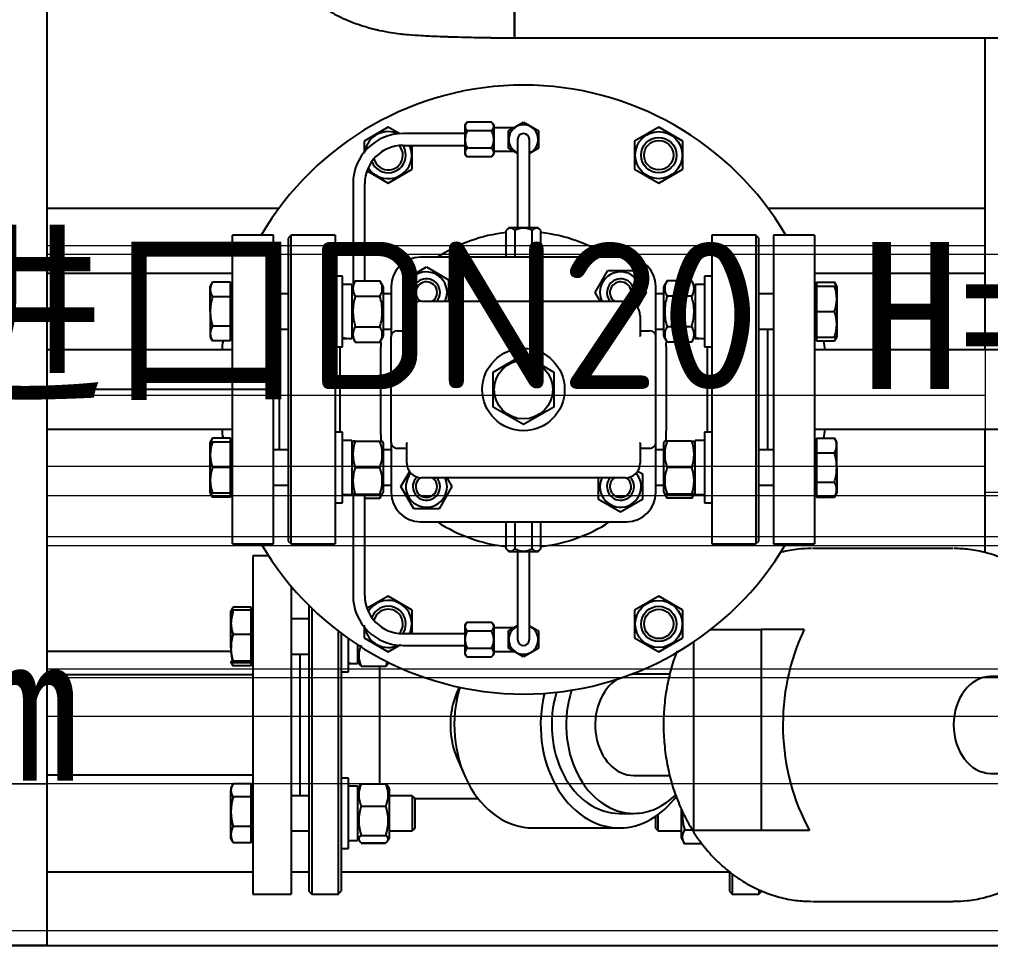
# Model space of a CAD drawing. Extents: x -681219 to -550379, y -242630 to -158199.
# Drawn here: x -644414.8 to -644084.6, y -222525.5 to -222210.7 of the extents above; entities that cross this region are included whole.
import ezdxf
from ezdxf.lldxf.tags import DXFTag

# ---------------------------------------------------------------- set-up
doc = ezdxf.new("R2010")
doc.units = 0
doc.header["$LTSCALE"] = 1000
doc.layers.get('0').update_dxf_attribs({"linetype": 'CONTINUOUS'})
for name, color, linetype in [('11020100978', 7, 'CONTINUOUS'), ('16020500110', 7, 'CONTINUOUS'), ('AAC1205501', 7, 'CONTINUOUS'), ('DV6_Default', 7, 'CONTINUOUS'), ('FAA01201', 7, 'CONTINUOUS'), ('GAB01201', 7, 'CONTINUOUS'), ('GAE01201', 7, 'CONTINUOUS'), ('MYGL00710003', 7, 'CONTINUOUS'), ('MYGL00710006', 7, 'CONTINUOUS'), ('MYGL00710020', 7, 'CONTINUOUS'), ('MYGL00710021', 7, 'CONTINUOUS'), ('MYGL00710051', 7, 'CONTINUOUS'), ('MYGL011003611', 7, 'CONTINUOUS'), ('MYGL011004011', 7, 'CONTINUOUS'), ('MYGL011004232', 7, 'CONTINUOUS'), ('MYPH00310273', 7, 'CONTINUOUS'), ('S01021002002', 7, 'CONTINUOUS'), ('S02010201', 7, 'CONTINUOUS'), ('S02010301', 7, 'CONTINUOUS')]:
    doc.layers.add(name, color=color, linetype=linetype)
doc.layers.add('famsun', color=7, linetype='CONTINUOUS', lineweight=0)
tags = doc.linetypes.add('CENTER2', pattern=[28.575, 19.05, -3.175, 3.175, -3.175]).pattern_tags.tags
tags[10:11] = [DXFTag(74, 4), DXFTag(75, 0), DXFTag(340, '0'), DXFTag(46, 0.0), DXFTag(50, 0.0), DXFTag(44, 0.0), DXFTag(45, 0.0)]
tags[8:9] = [DXFTag(74, 4), DXFTag(75, 0), DXFTag(340, '0'), DXFTag(46, 0.0), DXFTag(50, 0.0), DXFTag(44, 0.0), DXFTag(45, 0.0)]
tags[6:7] = [DXFTag(74, 4), DXFTag(75, 0), DXFTag(340, '0'), DXFTag(46, 0.0), DXFTag(50, 0.0), DXFTag(44, 0.0), DXFTag(45, 0.0)]
tags[4:5] = [DXFTag(74, 4), DXFTag(75, 0), DXFTag(340, '0'), DXFTag(46, 0.0), DXFTag(50, 0.0), DXFTag(44, 0.0), DXFTag(45, 0.0)]

# ---------------------------------------------------------------- blocks, each defined once
blk = doc.blocks.new('MYGL007B0001XY_A-MYGL165_1_V_1', base_point=(16242.13, -1235.9))
at = {"color": 0, "linetype": 'ByBlock', "lineweight": -2}
for p, q in [((17372.13, -790.9), (17372.13, -1625.9)), ((17213.13, -1099.4), (17213.13, -1372.4)), ((16082.13, -1372.4), (17213.13, -1372.4)), ((17053.13, -1372.4), (17053.13, -1445.83)), ((17372.13, -1442.9), (17053.13, -1442.9)), ((17372.13, -1445.83), (16082.13, -1445.83)), ((17053.13, -1445.83), (17053.13, -1527.9)), ((17053.13, -1493.9), (17372.13, -1493.9)), ((17372.13, -1517.9), (17053.13, -1517.9)), ((17372.13, -1527.9), (16867.13, -1527.9)), ((16978.13, -1526.9), (17053.13, -1526.9)), ((17372.13, -1541.9), (16867.13, -1541.9)), ((17372.13, -1544.9), (16867.13, -1544.9)), ((16867.13, -1586.9), (17372.13, -1586.9)), ((16867.13, -1589.9), (17372.13, -1589.9)), ((17372.13, -1602.9), (16867.13, -1602.9)), ((14502.13, -1625.9), (17982.13, -1625.9)), ((17412.13, -1625.9), (17372.13, -1625.9)), ((14502.13, -1675.9), (17982.13, -1675.9))]:
    blk.add_line(p, q, dxfattribs=at)
blk.add_open_spline([(17213.13, -1372.4), (17217, -1372.35), (17222.91, -1372.27), (17231.8, -1372.09), (17238.84, -1371.86), (17244.49, -1371.6), (17249.96, -1371.23), (17255.08, -1370.69), (17260.03, -1369.62), (17264.09, -1368.53), (17267.85, -1367.28), (17271.38, -1365.83), (17274.69, -1364.15), (17279.43, -1361.21), (17285.22, -1356), (17290.94, -1347.54), (17295.46, -1337.52), (17298.95, -1326.17), (17301.57, -1313.77), (17303.81, -1297.9), (17305.29, -1278.97), (17305.96, -1256.91), (17306.08, -1243.61), (17306.13, -1235.9)], degree=3, knots=[0, 0, 0, 0, 0.052841, 0.096173, 0.131185, 0.15907, 0.18102, 0.213639, 0.236266, 0.256988, 0.276784, 0.295812, 0.314261, 0.332348, 0.379626, 0.429933, 0.484718, 0.544203, 0.607925, 0.675017, 0.784533, 0.894658, 1, 1, 1, 1], dxfattribs=at)
blk = doc.blocks.new('SJGL165-F')
at = {"layer": '11020100978', "color": 7, "linetype": 'Continuous'}
for p, q in [((18417.46, -5001.12), (18416.88, -5002.13)), ((18416.88, -5014.65), (18416.88, -5002.13)), ((18423.78, -5000.81), (18417.66, -5000.81)), ((18423.78, -5001.82), (18417.66, -5001.82)), ((18423.78, -5001.82), (18423.78, -5000.81)), ((18423.78, -5010.16), (18423.78, -5001.82)), ((18424.38, -5002.5), (18423.78, -5002.5)), ((18443.38, -5004.8), (18437.38, -5004.8)), ((18423.78, -5010.16), (18417.66, -5010.16)), ((18423.78, -5019.13), (18423.78, -5010.16)), ((18423.78, -5019.13), (18417.66, -5019.13)), ((18423.78, -5019.1), (18424.38, -5019.1)), ((18423.78, -5019.78), (18423.78, -5019.13)), ((18437.38, -5016.8), (18443.38, -5016.8)), ((18416.88, -5019.47), (18417.46, -5020.48)), ((18423.78, -5019.78), (18417.66, -5019.78)), ((18423.78, -5020.79), (18417.66, -5020.79)), ((18423.78, -5020.79), (18423.78, -5019.78)), ((18417.46, -5061.23), (18416.88, -5062.23)), ((18416.88, -5062.23), (18416.88, -5063.13)), ((18423.78, -5060.91), (18417.66, -5060.91)), ((18423.78, -5065.35), (18423.78, -5060.91)), ((18416.88, -5079.58), (18416.88, -5063.13)), ((18423.78, -5065.35), (18417.66, -5065.35)), ((18424.38, -5062.6), (18423.78, -5062.6)), ((18423.78, -5075.34), (18423.78, -5065.35)), ((18443.38, -5064.9), (18437.38, -5064.9)), ((18478.54, -5064.9), (18470.78, -5064.9)), ((18478.54, -5064.9), (18478.54, -5076.9)), ((18479.38, -5065.74), (18478.54, -5064.9)), ((18479.38, -5065.74), (18479.38, -5076.06)), ((18561.38, -5076.06), (18561.38, -5071.91)), ((18562.22, -5076.9), (18562.22, -5071.31)), ((18423.78, -5075.34), (18417.66, -5075.34)), ((18423.78, -5080.9), (18423.78, -5075.34)), ((18437.38, -5076.9), (18443.38, -5076.9)), ((18470.78, -5076.9), (18478.54, -5076.9)), ((18478.54, -5076.9), (18479.38, -5076.06)), ((18561.38, -5076.06), (18562.22, -5076.9)), ((18562.22, -5076.9), (18569.98, -5076.9)), ((18416.88, -5079.58), (18417.46, -5080.58)), ((18423.78, -5080.9), (18417.66, -5080.9)), ((18423.78, -5079.2), (18424.38, -5079.2))]:
    blk.add_line(p, q, dxfattribs=at)
for centre, radius, start, end in [((18431.38, -5007.15), 14.5, 161.1713, 179.2437), ((18428.58, -5005.99), 11.69, 159.1176, 200.8806), ((18420.97, -5003.21), 4.09, 144.052, 153.7602), ((18431.38, -5014.84), 14.5, 161.1713, 179.2437), ((18431.37, -5014.46), 14.49, 180.7496, 198.8354), ((18428.58, -5015.61), 11.69, 171.0659, 200.8824), ((18422.31, -5018.02), 5.42, 203.1871, 210.8162), ((18420.96, -5018.4), 4.08, 209.9044, 215.9691), ((18420.96, -5063.31), 4.08, 144.0309, 177.4925), ((18420.97, -5062.95), 4.09, 182.5286, 215.948), ((18433.52, -5070.35), 16.63, 162.5167, 197.4848), ((18422.31, -5078.12), 5.42, 149.1811, 210.8162), ((18420.97, -5078.5), 4.09, 210.0084, 215.948)]:
    blk.add_arc(centre, radius, start, end, dxfattribs=at)
for points in [[(18417.66, -5002.47), (18417.42, -5002.41), (18417.23, -5002.36), (18416.96, -5002.25), (18416.88, -5002.2), (18416.88, -5002.12), (18416.9, -5002.09), (18416.97, -5002.04), (18417.02, -5002.01), (18417.23, -5001.93), (18417.42, -5001.88), (18417.66, -5001.82)], [(18417.66, -5019.13), (18417.42, -5019.19), (18417.23, -5019.24), (18416.96, -5019.35), (18416.88, -5019.4), (18416.88, -5019.48), (18416.9, -5019.51), (18416.97, -5019.56), (18417.02, -5019.59), (18417.23, -5019.67), (18417.42, -5019.72), (18417.66, -5019.78)]]:
    blk.add_open_spline(points, degree=3, knots=[0, 0, 0, 0, 0.25, 0.25, 0.5, 0.5, 0.625, 0.625, 0.75, 0.75, 1, 1, 1, 1], dxfattribs=at)
at = {"layer": '16020500110', "color": 7, "linetype": 'Continuous'}
for p, q in [((18662.35, -4980.85), (18614.63, -4980.85)), ((18443.38, -5000.22), (18443.38, -5097.35)), ((18444.38, -5001.2), (18444.38, -5098.35)), ((18453.38, -5008.97), (18453.38, -5098.35)), ((18580.05, -5008.45), (18597.19, -5008.45)), ((18611.86, -5008.45), (18597.19, -5008.45)), ((18597.19, -5008.45), (18597.19, -5076.7)), ((18454.38, -5009.73), (18454.38, -5097.35)), ((18574.25, -5076.7), (18574.25, -5012.66)), ((18440.38, -5016.8), (18440.38, -5064.9)), ((18467.37, -5020.89), (18467.37, -5060.92)), ((18566.16, -5023.65), (18553.93, -5023.65)), ((18693.76, -5024.28), (18675.21, -5024.39)), ((18494.48, -5028.01), (18493.61, -5030.07)), ((18493.62, -5051.65), (18496.16, -5057.7)), ((18553.93, -5058.05), (18566.13, -5058.05)), ((18675.21, -5057.32), (18693.76, -5057.42)), ((18479.38, -5065.85), (18500.9, -5065.85)), ((18549.02, -5070.94), (18553.93, -5070.94)), ((18519.67, -5075.85), (18549.02, -5075.85)), ((18597.19, -5076.7), (18574.25, -5076.7)), ((18613.69, -5076.7), (18597.19, -5076.7)), ((18586.38, -5090.85), (18586.38, -5097.35)), ((18587.38, -5091.78), (18587.38, -5098.35)), ((18443.38, -5097.35), (18444.38, -5098.35)), ((18444.38, -5098.35), (18453.38, -5098.35)), ((18453.38, -5098.35), (18454.38, -5097.35)), ((18586.38, -5097.35), (18587.38, -5098.35)), ((18587.38, -5098.35), (18596.38, -5098.35)), ((18596.38, -5096.89), (18596.38, -5098.35)), ((18596.38, -5098.35), (18597.38, -5097.35)), ((18614.63, -5100.85), (18662.35, -5100.85))]:
    blk.add_line(p, q, dxfattribs=at)
for centre, major_axis, start_param, end_param in [((18650.55, -5040.85), (0, 60), 1.000359, 2.211041), ((18553.93, -5040.85), (0, -30.08), -3.807907, -3.782076), ((18553.93, -5040.85), (0, -17.2), 3.583802, 6.283185), ((18553.93, -5040.85), (0, -17.2), 3.141593, 3.223496), ((18675.26, -5040.85), (0, -16.46), 3.145992, 6.278786), ((18519.67, -5040.85), (0, 35), 1.196566, 3.141593), ((18553.93, -5040.85), (0, -30.08), 4.309329, 6.283185), ((18549.02, -5040.85), (0, -35), 4.400344, 6.283185), ((18549.02, -5040.85), (0, -30.08), 4.334138, 6.283185), ((18549.02, -5040.85), (0, -35), 0, 0.813167), ((18553.93, -5040.85), (0, -30.08), 0, 0.665921)]:
    blk.add_ellipse(centre, major_axis=major_axis, ratio=0.766044, start_param=start_param, end_param=end_param, dxfattribs=at)
for points, knots in [([(18614.33, -4980.91), (18612.64, -4980.94), (18609.46, -4981.02), (18605.87, -4981.7), (18603.88, -4982.2), (18603.75, -4982.23)], [0, 0, 0, 0, 0.02764818, 0.06172934, 0.06421597, 0.06421597, 0.06421597, 0.06421597]), ([(18662.48, -5100.8), (18664.23, -5100.77), (18667.47, -5100.69), (18672.88, -5099.68), (18678.3, -5097.98), (18683.53, -5095.57), (18688.48, -5092.51), (18693.11, -5088.81), (18697.38, -5084.52), (18701.23, -5079.68), (18704.6, -5074.34), (18707.46, -5068.56), (18709.77, -5062.42), (18711.49, -5055.99), (18712.6, -5049.36), (18713.08, -5042.61), (18712.92, -5035.82), (18712.13, -5029.08), (18710.71, -5022.47), (18708.65, -5016.07), (18705.99, -5009.96), (18702.73, -5004.24), (18698.92, -4998.98), (18694.61, -4994.27), (18689.85, -4990.18), (18684.72, -4986.79), (18679.31, -4984.12), (18673.74, -4982.24), (18668.07, -4981.09), (18664.66, -4980.95), (18662.74, -4980.88)], [0, 0, 0, 0, 0.028712, 0.062797, 0.096861, 0.131054, 0.16551, 0.200331, 0.235577, 0.271256, 0.307332, 0.343736, 0.380387, 0.417208, 0.454144, 0.491165, 0.52826, 0.565436, 0.602697, 0.640045, 0.677454, 0.71487, 0.752204, 0.789338, 0.826142, 0.8625, 0.898342, 0.933657, 0.968493, 1, 1, 1, 1]), ([(18568.6, -5015.69), (18568.14, -5016.89), (18566.98, -5020.17), (18565.5, -5025.72), (18564.39, -5032.35), (18563.91, -5039.1), (18564.06, -5045.88), (18564.85, -5052.62), (18566.28, -5059.23), (18568.33, -5065.63), (18571, -5071.74), (18574.25, -5077.47), (18578.06, -5082.73), (18582.38, -5087.44), (18587.14, -5091.52), (18592.26, -5094.92), (18597.68, -5097.58), (18603.25, -5099.47), (18608.98, -5100.63), (18612.45, -5100.77), (18614.45, -5100.83)], [0.3578237, 0.3578237, 0.3578237, 0.3578237, 0.3792805, 0.416097, 0.4530295, 0.4900455, 0.5271364, 0.5643075, 0.6015644, 0.6389079, 0.6763122, 0.7137236, 0.7510534, 0.788183, 0.8249817, 0.8613352, 0.897173, 0.9324836, 0.9673154, 1, 1, 1, 1]), ([(18493.62, -5030.05), (18493.26, -5030.92), (18492.93, -5031.85), (18492.29, -5034.05), (18492.02, -5035.35), (18491.64, -5038.03), (18491.54, -5039.43), (18491.54, -5042.18), (18491.63, -5043.55), (18492, -5046.26), (18492.28, -5047.59), (18492.91, -5049.81), (18493.24, -5050.75), (18493.62, -5051.65)], [0.4139831, 0.4139831, 0.4139831, 0.4139831, 0.4375, 0.4375, 0.46875, 0.46875, 0.5, 0.5, 0.53125, 0.53125, 0.5625, 0.5625, 0.5865309, 0.5865309, 0.5865309, 0.5865309])]:
    blk.add_open_spline(points, degree=3, knots=knots, dxfattribs=at)
at = {"layer": 'AAC1205501', "color": 7, "linetype": 'Continuous'}
for p, q in [((18410.66, -4890.32), (18409.88, -4891.66)), ((18416.78, -4890.32), (18410.66, -4890.32)), ((18416.78, -4895.33), (18416.78, -4890.32)), ((18615.98, -4890.32), (18622.11, -4890.32)), ((18615.98, -4890.32), (18615.98, -4891.66)), ((18622.88, -4891.66), (18622.11, -4890.32)), ((18409.88, -4900.34), (18409.88, -4891.66)), ((18417.38, -4892.04), (18416.78, -4892.04)), ((18615.98, -4892.04), (18615.38, -4892.04)), ((18615.98, -4891.66), (18622.11, -4891.66)), ((18615.98, -4891.66), (18615.98, -4900.34)), ((18622.11, -4891.66), (18622.88, -4891.66)), ((18622.88, -4891.66), (18622.88, -4909.01)), ((18416.78, -4895.33), (18410.66, -4895.33)), ((18416.78, -4905.34), (18416.78, -4895.33)), ((18436.38, -4894.34), (18431.38, -4894.34)), ((18471.38, -4894.34), (18468.78, -4894.34)), ((18563.98, -4894.34), (18561.38, -4894.34)), ((18601.38, -4894.34), (18596.38, -4894.34)), ((18409.88, -4900.34), (18409.88, -4909.01)), ((18615.98, -4900.34), (18622.11, -4900.34)), ((18615.98, -4900.34), (18615.98, -4909.01)), ((18416.78, -4905.34), (18410.66, -4905.34)), ((18416.78, -4910.35), (18416.78, -4905.34)), ((18431.38, -4906.34), (18436.38, -4906.34)), ((18468.78, -4906.34), (18471.38, -4906.34)), ((18561.38, -4906.34), (18563.98, -4906.34)), ((18596.38, -4906.34), (18601.38, -4906.34)), ((18409.88, -4909.01), (18410.66, -4910.35)), ((18416.78, -4910.35), (18410.66, -4910.35)), ((18416.78, -4908.64), (18417.38, -4908.64)), ((18615.38, -4908.64), (18615.98, -4908.64)), ((18615.98, -4909.01), (18615.98, -4910.35)), ((18615.98, -4909.01), (18622.11, -4909.01)), ((18615.98, -4910.35), (18622.11, -4910.35)), ((18622.11, -4910.35), (18622.88, -4909.01)), ((18622.88, -4909.01), (18622.11, -4909.01)), ((18410.66, -4943.35), (18409.88, -4944.7)), ((18416.78, -4943.35), (18410.66, -4943.35)), ((18416.78, -4944.7), (18416.78, -4943.35)), ((18615.98, -4943.35), (18622.11, -4943.35)), ((18615.98, -4943.35), (18615.98, -4948.36)), ((18622.88, -4944.7), (18622.11, -4943.35)), ((18409.88, -4962.04), (18409.88, -4944.7)), ((18409.88, -4944.7), (18410.66, -4944.7)), ((18416.78, -4944.7), (18410.66, -4944.7)), ((18416.78, -4953.37), (18416.78, -4944.7)), ((18417.38, -4945.07), (18416.78, -4945.07)), ((18615.98, -4945.07), (18615.38, -4945.07)), ((18622.88, -4953.37), (18622.88, -4944.7)), ((18436.38, -4947.37), (18431.38, -4947.37)), ((18471.38, -4947.37), (18468.78, -4947.37)), ((18563.98, -4947.37), (18561.38, -4947.37)), ((18601.38, -4947.37), (18596.38, -4947.37)), ((18615.98, -4948.36), (18622.11, -4948.36)), ((18615.98, -4948.36), (18615.98, -4958.38)), ((18416.78, -4953.37), (18410.66, -4953.37)), ((18416.78, -4962.04), (18416.78, -4953.37)), ((18622.88, -4953.37), (18622.88, -4962.04)), ((18431.38, -4959.37), (18436.38, -4959.37)), ((18468.78, -4959.37), (18471.38, -4959.37)), ((18561.38, -4959.37), (18563.98, -4959.37)), ((18596.38, -4959.37), (18601.38, -4959.37)), ((18615.98, -4958.38), (18622.11, -4958.38)), ((18615.98, -4958.38), (18615.98, -4963.38)), ((18410.66, -4962.04), (18409.88, -4962.04)), ((18409.88, -4962.04), (18410.66, -4963.38)), ((18416.78, -4962.04), (18410.66, -4962.04)), ((18416.78, -4961.67), (18417.38, -4961.67)), ((18416.78, -4963.38), (18416.78, -4962.04)), ((18615.38, -4961.67), (18615.98, -4961.67)), ((18622.11, -4963.38), (18622.88, -4962.04)), ((18416.78, -4963.38), (18410.66, -4963.38)), ((18615.98, -4963.38), (18622.11, -4963.38))]:
    blk.add_line(p, q, dxfattribs=at)
for centre, radius, start, end in [((18414.37, -4892.82), 4.48, 146.0398, 213.9573), ((18618.39, -4892.82), 4.48, 13.8657, 33.96), ((18610.25, -4896), 12.63, 339.9144, 20.0839), ((18610.25, -4904.67), 12.63, 339.9161, 20.0855), ((18414.37, -4907.85), 4.48, 146.0429, 213.96), ((18618.39, -4907.85), 4.48, 326.0398, 342.0933), ((18414.37, -4945.86), 4.48, 146.0398, 164.7226), ((18618.39, -4945.86), 4.48, 326.0429, 33.96), ((18422.52, -4949.03), 12.63, 159.9161, 200.0855), ((18422.52, -4957.71), 12.63, 159.9144, 200.0839), ((18618.39, -4960.88), 4.48, 326.0398, 33.9573), ((18414.37, -4960.88), 4.48, 195.2185, 213.96)]:
    blk.add_arc(centre, radius, start, end, dxfattribs=at)
for points in [[(18410.66, -4895.33), (18410.42, -4896.14), (18410.22, -4896.98), (18409.96, -4898.65), (18409.88, -4899.49), (18409.88, -4900.34)], [(18409.88, -4900.34), (18409.88, -4901.18), (18409.96, -4902.04), (18410.23, -4903.71), (18410.42, -4904.53), (18410.66, -4905.34)], [(18622.88, -4953.37), (18622.88, -4952.52), (18622.81, -4951.66), (18622.54, -4949.99), (18622.34, -4949.17), (18622.11, -4948.36)], [(18622.11, -4958.38), (18622.34, -4957.56), (18622.54, -4956.73), (18622.81, -4955.06), (18622.88, -4954.22), (18622.88, -4953.37)]]:
    blk.add_open_spline(points, degree=3, knots=[0, 0, 0, 0, 0.5, 0.5, 1, 1, 1, 1], dxfattribs=at)
at = {"layer": 'DV6_Default', "color": 7, "linetype": 'CENTER2'}
blk.add_line((18429.13, -4926.85), (18025.63, -4926.85), dxfattribs=at)
at = {"layer": 'FAA01201', "color": 7, "linetype": 'Continuous'}
for p, q in [((18459.19, -4889.94), (18457.98, -4892.04)), ((18459.19, -4889.94), (18467.57, -4889.94)), ((18468.78, -4892.04), (18467.57, -4889.94)), ((18565.19, -4889.94), (18563.98, -4892.04)), ((18573.57, -4889.94), (18565.19, -4889.94)), ((18574.78, -4892.04), (18573.57, -4889.94)), ((18468.78, -4908.64), (18468.78, -4892.04)), ((18563.98, -4892.04), (18563.98, -4908.64)), ((18459.19, -4895.14), (18467.57, -4895.14)), ((18573.57, -4895.14), (18565.19, -4895.14)), ((18459.19, -4905.53), (18467.57, -4905.53)), ((18573.57, -4905.53), (18565.19, -4905.53)), ((18457.98, -4908.64), (18459.19, -4910.73)), ((18467.57, -4910.73), (18468.78, -4908.64)), ((18563.98, -4908.64), (18565.19, -4910.73)), ((18573.57, -4910.73), (18574.78, -4908.64)), ((18459.19, -4910.73), (18467.57, -4910.73)), ((18573.57, -4910.73), (18565.19, -4910.73)), ((18458.39, -4944.37), (18457.98, -4945.07)), ((18459.19, -4944.37), (18458.39, -4944.37)), ((18459.19, -4944.37), (18467.57, -4944.37)), ((18467.57, -4944.37), (18468.38, -4944.37)), ((18468.78, -4945.07), (18468.38, -4944.37)), ((18468.78, -4961.67), (18468.78, -4945.07)), ((18564.39, -4944.37), (18563.98, -4945.07)), ((18563.98, -4945.07), (18563.98, -4961.67)), ((18565.19, -4944.37), (18564.39, -4944.37)), ((18573.57, -4944.37), (18565.19, -4944.37)), ((18573.57, -4944.37), (18574.38, -4944.37)), ((18574.78, -4945.07), (18574.38, -4944.37)), ((18459.19, -4953.37), (18467.57, -4953.37)), ((18573.57, -4953.37), (18565.19, -4953.37)), ((18457.98, -4961.67), (18458.39, -4962.37)), ((18459.19, -4962.37), (18458.39, -4962.37)), ((18458.39, -4962.37), (18458.41, -4962.41)), ((18459.19, -4962.37), (18467.57, -4962.37)), ((18467.57, -4962.37), (18468.38, -4962.37)), ((18467.57, -4963.76), (18468.38, -4962.37)), ((18468.38, -4962.37), (18468.78, -4961.67)), ((18563.98, -4961.67), (18564.39, -4962.37)), ((18565.19, -4962.37), (18564.39, -4962.37)), ((18564.39, -4962.37), (18565.19, -4963.76)), ((18573.57, -4962.37), (18565.19, -4962.37)), ((18573.57, -4962.37), (18574.38, -4962.37)), ((18573.57, -4963.76), (18574.38, -4962.37)), ((18574.38, -4962.37), (18574.78, -4961.67)), ((18462.41, -4963.76), (18467.57, -4963.76)), ((18573.57, -4963.76), (18565.19, -4963.76)), ((18459.98, -5019.1), (18460.66, -5020.27)), ((18461.19, -5020.89), (18469.57, -5020.89)), ((18470.12, -5020.24), (18470.48, -5019.62)), ((18460.58, -5061.57), (18459.98, -5062.6)), ((18461.19, -5060.92), (18469.57, -5060.92)), ((18470.78, -5062.6), (18470.17, -5061.54)), ((18470.78, -5079.2), (18470.78, -5062.6)), ((18461.19, -5068.42), (18469.57, -5068.42)), ((18569.98, -5069.13), (18569.98, -5079.2)), ((18461.19, -5078.4), (18469.57, -5078.4)), ((18573.91, -5076.62), (18571.19, -5076.62)), ((18459.98, -5079.2), (18460.58, -5080.24)), ((18460.58, -5080.24), (18460.66, -5080.37)), ((18461.19, -5080.88), (18469.57, -5080.88)), ((18461.19, -5081), (18469.57, -5081)), ((18470.12, -5080.35), (18470.17, -5080.27)), ((18470.17, -5080.27), (18470.78, -5079.2)), ((18569.98, -5079.2), (18571.02, -5081.01)), ((18577.16, -5081.28), (18571.19, -5081.28))]:
    blk.add_line(p, q, dxfattribs=at)
for centre, radius, start, end in [((18463.05, -4892.54), 4.65, 146.0398, 213.9573), ((18463.72, -4892.54), 4.65, 326.0429, 33.96), ((18569.05, -4892.54), 4.65, 146.0398, 213.9573), ((18569.72, -4892.54), 4.65, 326.0429, 33.96), ((18463.05, -4908.13), 4.65, 146.0429, 213.96), ((18463.72, -4908.13), 4.65, 326.0398, 33.9573), ((18569.05, -4908.13), 4.65, 146.0429, 213.96), ((18569.72, -4908.13), 4.65, 326.0398, 33.9573), ((18471.5, -4948.87), 13.1, 159.9161, 200.0855), ((18455.27, -4948.87), 13.1, 339.9144, 20.0839), ((18577.5, -4948.87), 13.1, 159.9161, 200.0855), ((18561.27, -4948.87), 13.1, 339.9144, 20.0839), ((18471.5, -4957.87), 13.1, 159.9144, 200.0839), ((18455.27, -4957.87), 13.1, 339.9161, 20.0855), ((18577.5, -4957.87), 13.1, 159.9144, 200.0839), ((18561.27, -4957.87), 13.1, 339.9161, 20.0855), ((18463.72, -4961.16), 4.65, 326.0398, 347.3247), ((18569.05, -4961.16), 4.65, 195.2185, 213.96), ((18569.72, -4961.16), 4.65, 326.0398, 347.3247), ((18468.92, -5017.29), 8.53, 155.0498, 204.9502), ((18461.84, -5017.29), 8.53, 335.0498, 347.817), ((18469.62, -5064.67), 9.23, 156.0279, 203.9721), ((18461.14, -5064.67), 9.23, 336.0279, 23.9721), ((18476.41, -5073.41), 16.02, 161.8463, 198.1552), ((18454.36, -5073.41), 16.02, 341.8447, 18.1538), ((18587.66, -5071.44), 17.27, 176.8517, 197.4793), ((18574.21, -5078.95), 3.82, 142.4078, 217.589)]:
    blk.add_arc(centre, radius, start, end, dxfattribs=at)
for points, knots in [([(18459.19, -4895.14), (18458.95, -4895.98), (18458.74, -4896.85), (18458.46, -4898.59), (18458.39, -4899.46), (18458.39, -4900.78), (18458.41, -4901.22), (18458.48, -4902.1), (18458.53, -4902.54), (18458.75, -4903.84), (18458.95, -4904.69), (18459.19, -4905.53)], [0, 0, 0, 0, 0.25, 0.25, 0.5, 0.5, 0.625, 0.625, 0.75, 0.75, 1, 1, 1, 1]), ([(18467.57, -4905.53), (18467.82, -4904.69), (18468.02, -4903.84), (18468.23, -4902.54), (18468.29, -4902.1), (18468.36, -4901.22), (18468.38, -4900.78), (18468.38, -4899.46), (18468.3, -4898.59), (18468.02, -4896.85), (18467.82, -4895.98), (18467.57, -4895.14)], [0, 0, 0, 0, 0.25, 0.25, 0.375, 0.375, 0.5, 0.5, 0.75, 0.75, 1, 1, 1, 1]), ([(18565.19, -4895.14), (18564.95, -4895.98), (18564.74, -4896.85), (18564.46, -4898.59), (18564.39, -4899.46), (18564.39, -4900.78), (18564.41, -4901.22), (18564.48, -4902.1), (18564.53, -4902.54), (18564.75, -4903.84), (18564.95, -4904.69), (18565.19, -4905.53)], [0, 0, 0, 0, 0.25, 0.25, 0.5, 0.5, 0.625, 0.625, 0.75, 0.75, 1, 1, 1, 1]), ([(18573.57, -4905.53), (18573.82, -4904.69), (18574.02, -4903.84), (18574.23, -4902.54), (18574.29, -4902.1), (18574.36, -4901.22), (18574.38, -4900.78), (18574.38, -4899.46), (18574.3, -4898.59), (18574.02, -4896.85), (18573.82, -4895.98), (18573.57, -4895.14)], [0, 0, 0, 0, 0.25, 0.25, 0.375, 0.375, 0.5, 0.5, 0.75, 0.75, 1, 1, 1, 1]), ([(18460.54, -5061.63), (18460.56, -5061.6), (18460.58, -5061.57), (18460.74, -5061.33), (18460.95, -5061.13), (18461.19, -5060.92)], [0.7122977, 0.7122977, 0.7122977, 0.7122977, 0.75, 0.75, 1, 1, 1, 1]), ([(18469.57, -5060.92), (18469.82, -5061.13), (18470.02, -5061.33), (18470.18, -5061.57), (18470.2, -5061.6), (18470.22, -5061.63)], [0, 0, 0, 0, 0.25, 0.25, 0.2873736, 0.2873736, 0.2873736, 0.2873736]), ([(18461.19, -5078.4), (18460.95, -5078.61), (18460.74, -5078.81), (18460.46, -5079.22), (18460.39, -5079.43), (18460.39, -5079.75), (18460.41, -5079.85), (18460.48, -5080.06), (18460.53, -5080.17), (18460.74, -5080.48), (18460.95, -5080.68), (18461.19, -5080.88)], [0, 0, 0, 0, 0.25, 0.25, 0.5, 0.5, 0.625, 0.625, 0.75, 0.75, 1, 1, 1, 1]), ([(18469.57, -5080.88), (18469.82, -5080.68), (18470.02, -5080.48), (18470.3, -5080.07), (18470.38, -5079.86), (18470.38, -5079.54), (18470.36, -5079.44), (18470.29, -5079.23), (18470.23, -5079.12), (18470.02, -5078.81), (18469.82, -5078.61), (18469.57, -5078.4)], [0, 0, 0, 0, 0.25, 0.25, 0.5, 0.5, 0.625, 0.625, 0.75, 0.75, 1, 1, 1, 1])]:
    blk.add_open_spline(points, degree=3, knots=knots, dxfattribs=at)
for points in [[(18461.19, -5020.89), (18460.95, -5020.66), (18460.75, -5020.42), (18460.61, -5020.18)], [(18470.16, -5020.18), (18470.02, -5020.42), (18469.82, -5020.66), (18469.57, -5020.89)]]:
    blk.add_open_spline(points, degree=3, dxfattribs=at)
at = {"layer": 'GAB01201', "color": 7, "linetype": 'Continuous'}
for p, q in [((18454.88, -4888.34), (18452.38, -4888.34)), ((18454.88, -4912.34), (18454.88, -4888.34)), ((18577.88, -4888.34), (18577.88, -4912.34)), ((18580.38, -4888.34), (18577.88, -4888.34)), ((18452.38, -4912.34), (18454.88, -4912.34)), ((18577.88, -4912.34), (18580.38, -4912.34)), ((18454.88, -4941.37), (18452.38, -4941.37)), ((18454.88, -4965.37), (18454.88, -4941.37)), ((18577.88, -4941.37), (18577.88, -4965.37)), ((18580.38, -4941.37), (18577.88, -4941.37)), ((18452.38, -4965.37), (18454.88, -4965.37)), ((18577.88, -4965.37), (18580.38, -4965.37)), ((18456.88, -5022.8), (18456.88, -5011.54)), ((18454.38, -5022.8), (18456.88, -5022.8)), ((18456.88, -5058.9), (18454.38, -5058.9)), ((18456.88, -5082.9), (18456.88, -5058.9)), ((18454.38, -5082.9), (18456.88, -5082.9))]:
    blk.add_line(p, q, dxfattribs=at)
at = {"layer": 'GAE01201', "color": 7, "linetype": 'Continuous'}
for p, q in [((18457.98, -4891.14), (18454.88, -4891.14)), ((18457.98, -4891.14), (18457.98, -4909.54)), ((18574.78, -4891.14), (18574.78, -4909.15)), ((18577.88, -4891.14), (18574.78, -4891.14)), ((18454.88, -4909.54), (18455.34, -4909.54)), ((18457.53, -4909.54), (18457.98, -4909.54)), ((18574.78, -4909.52), (18574.78, -4909.15)), ((18574.78, -4909.52), (18574.78, -4909.54)), ((18574.78, -4909.54), (18575.24, -4909.54)), ((18577.43, -4909.54), (18577.88, -4909.54)), ((18457.98, -4944.17), (18454.88, -4944.17)), ((18457.98, -4944.17), (18457.98, -4962.57)), ((18574.78, -4962.57), (18574.78, -4944.17)), ((18577.88, -4944.17), (18574.78, -4944.17)), ((18454.88, -4962.57), (18457.98, -4962.57)), ((18574.78, -4962.57), (18577.88, -4962.57)), ((18459.98, -5013.64), (18459.98, -5020)), ((18456.88, -5020), (18457.16, -5020)), ((18459.35, -5020), (18459.98, -5020)), ((18459.98, -5061.7), (18456.88, -5061.7)), ((18459.98, -5061.7), (18459.98, -5080.1)), ((18456.88, -5080.1), (18459.98, -5080.1))]:
    blk.add_line(p, q, dxfattribs=at)
for centre, start, end in [((18457.53, -4900.34), 253.2851, 270), ((18455.34, -4900.34), 267.1715, 276.842), ((18577.43, -4900.34), 253.2851, 270), ((18575.24, -4900.34), 267.1715, 276.842)]:
    blk.add_arc(centre, 9.2, start, end, dxfattribs=at)
for centre, start_param, end_param in [((18459.53, -5010.8), 0.503348, 0.775718), ((18457.34, -5010.8), 0.745712, 0.895156)]:
    blk.add_ellipse(centre, major_axis=(-6.57, -6.57), ratio=0.980824, start_param=start_param, end_param=end_param, dxfattribs=at)
at = {"layer": 'MYGL00710003', "color": 7, "linetype": 'Continuous'}
blk.add_line((17744.38, -5115.85), (21224.38, -5115.85), dxfattribs=at)
at = {"layer": 'MYGL00710006', "color": 7, "linetype": 'Continuous'}
for q in [(18354.38, -4280.85), (18314.38, -5115.85)]:
    blk.add_line((18354.38, -5115.85), q, dxfattribs=at)
at = {"layer": 'MYGL00710020', "color": 7, "linetype": 'Continuous'}
for p, q in [((18673.38, -4913.35), (18673.38, -4807.35)), ((18673.38, -4982.29), (18673.38, -4940.35))]:
    blk.add_line(p, q, dxfattribs=at)
at = {"layer": 'MYGL00710021', "color": 7, "linetype": 'Continuous'}
for p, q in [((18416.88, -5015.85), (18354.38, -5015.85)), ((18424.38, -5090.85), (18354.38, -5090.85)), ((18443.38, -5090.85), (18437.38, -5090.85)), ((18586.38, -5090.85), (18454.38, -5090.85))]:
    blk.add_line(p, q, dxfattribs=at)
at = {"layer": 'MYGL00710051', "color": 7, "linetype": 'Continuous'}
for p, q in [((18710.38, -4913.35), (18615.38, -4913.35)), ((18615.38, -4940.35), (18710.38, -4940.35))]:
    blk.add_line(p, q, dxfattribs=at)
at = {"layer": 'MYGL011003611', "color": 7, "linetype": 'Continuous'}
for p, q in [((18417.38, -4913.35), (18354.38, -4913.35)), ((18354.38, -4940.35), (18417.38, -4940.35))]:
    blk.add_line(p, q, dxfattribs=at)
at = {"layer": 'MYGL011004011', "color": 7, "linetype": 'Continuous'}
for p, q in [((18424.38, -5023.85), (18354.38, -5023.85)), ((18354.38, -5057.85), (18424.38, -5057.85))]:
    blk.add_line(p, q, dxfattribs=at)
at = {"layer": 'MYGL011004232', "color": 7, "linetype": 'Continuous'}
for p, q in [((18433.14, -4865.35), (18354.38, -4865.35)), ((18673.38, -4865.35), (18599.63, -4865.35)), ((18354.38, -4887.35), (18417.38, -4887.35)), ((18615.38, -4887.35), (18673.38, -4887.35))]:
    blk.add_line(p, q, dxfattribs=at)
at = {"layer": 'MYPH00310273', "color": 7, "linetype": 'Continuous'}
for q in [(18513.38, -4534.35), (19101.88, -4807.35)]:
    blk.add_line((18513.38, -4807.35), q, dxfattribs=at)
blk.add_open_spline([(18420.38, -4670.85), (18420.43, -4678.2), (18420.54, -4690.88), (18421.14, -4711.94), (18422.61, -4732.44), (18425.06, -4749.92), (18428.3, -4763.85), (18431.78, -4774.31), (18436.2, -4783.55), (18441.71, -4791.37), (18447.12, -4796.16), (18451.43, -4798.87), (18454.28, -4800.37), (18457.3, -4801.7), (18460.5, -4802.87), (18463.88, -4803.89), (18467.54, -4804.82), (18472, -4805.71), (18476.77, -4806.2), (18482.02, -4806.56), (18487.67, -4806.82), (18494.71, -4807.04), (18503.6, -4807.23), (18509.51, -4807.31), (18513.38, -4807.35)], degree=3, knots=[0, 0, 0, 0, 0.100405, 0.205396, 0.310266, 0.410643, 0.469766, 0.524988, 0.57601, 0.623122, 0.667653, 0.683465, 0.699532, 0.716003, 0.733011, 0.75067, 0.769079, 0.789656, 0.818985, 0.840935, 0.868818, 0.903829, 0.94716, 1, 1, 1, 1], dxfattribs=at)
at = {"layer": 'S01021002002', "color": 7, "linetype": 'Continuous'}
for p, q in [((18470.38, -4837.71), (18462.18, -4842.44)), ((18474.33, -4839.99), (18470.38, -4837.71)), ((18497.27, -4835.96), (18496.38, -4836.85)), ((18496.38, -4836.85), (18496.38, -4846.85)), ((18505.49, -4835.96), (18497.27, -4835.96)), ((18506.38, -4836.85), (18505.49, -4835.96)), ((18506.38, -4846.85), (18506.38, -4836.85)), ((18511.28, -4838.91), (18516.38, -4835.96)), ((18516.38, -4835.96), (18521.48, -4838.91)), ((18562.38, -4837.71), (18554.18, -4842.44)), ((18570.58, -4842.44), (18562.38, -4837.71)), ((18496.38, -4839.85), (18475.41, -4839.85)), ((18505.49, -4838.91), (18497.27, -4838.91)), ((18513.11, -4837.85), (18506.38, -4837.85)), ((18511.28, -4844.8), (18511.28, -4838.91)), ((18521.48, -4838.91), (18521.48, -4844.8)), ((18462.18, -4842.44), (18462.18, -4846.49)), ((18475.41, -4843.85), (18496.38, -4843.85)), ((18478.58, -4851.91), (18478.58, -4843.85)), ((18514.38, -4841.85), (18514.38, -4856.85)), ((18518.38, -4856.85), (18518.38, -4841.85)), ((18554.18, -4842.44), (18554.18, -4851.91)), ((18570.58, -4851.91), (18570.58, -4842.44)), ((18496.38, -4846.85), (18497.27, -4847.74)), ((18505.49, -4844.8), (18497.27, -4844.8)), ((18505.49, -4847.74), (18506.38, -4846.85)), ((18506.38, -4845.85), (18513.11, -4845.85)), ((18514.39, -4846.59), (18511.28, -4844.8)), ((18521.48, -4844.8), (18518.38, -4846.59)), ((18505.49, -4847.74), (18497.27, -4847.74)), ((18463.23, -4852.52), (18470.38, -4856.65)), ((18470.38, -4856.65), (18478.58, -4851.91)), ((18554.18, -4851.91), (18562.38, -4856.65)), ((18562.38, -4856.65), (18570.58, -4851.91)), ((18458.41, -4856.85), (18458.41, -4891.29)), ((18462.41, -4889.94), (18462.41, -4856.85)), ((18514.38, -4856.85), (18514.38, -4871.85)), ((18518.38, -4871.85), (18518.38, -4856.85)), ((18511.38, -4871.85), (18510.49, -4872.74)), ((18510.49, -4881.85), (18510.49, -4872.74)), ((18521.38, -4871.85), (18511.38, -4871.85)), ((18513.44, -4872.74), (18513.44, -4881.85)), ((18519.33, -4881.85), (18519.33, -4872.74)), ((18522.27, -4872.74), (18521.38, -4871.85)), ((18522.27, -4881.85), (18522.27, -4872.74)), ((18437.38, -4874.35), (18436.38, -4875.35)), ((18436.38, -4875.35), (18436.38, -4978.35)), ((18437.38, -4979.35), (18437.38, -4874.35)), ((18452.38, -4874.35), (18437.38, -4874.35)), ((18452.38, -4874.35), (18452.38, -4979.35)), ((18580.38, -4874.35), (18580.38, -4979.35)), ((18595.38, -4874.35), (18580.38, -4874.35)), ((18595.38, -4874.35), (18595.38, -4979.35)), ((18596.38, -4875.35), (18595.38, -4874.35)), ((18596.38, -4978.35), (18596.38, -4875.35)), ((18551.38, -4881.85), (18481.38, -4881.85)), ((18475.88, -4889.52), (18483.38, -4885.19)), ((18483.38, -4885.19), (18490.88, -4889.52)), ((18540.72, -4893.85), (18545.05, -4886.35)), ((18545.05, -4886.35), (18553.71, -4886.35)), ((18553.71, -4886.35), (18558.04, -4893.85)), ((18475.88, -4898.18), (18475.88, -4889.52)), ((18490.88, -4889.52), (18490.88, -4896.91)), ((18471.38, -4891.85), (18471.38, -4908.85)), ((18542.45, -4896.85), (18540.72, -4893.85)), ((18558.04, -4893.85), (18554.93, -4899.24)), ((18561.38, -4908.85), (18561.38, -4891.85)), ((18481.69, -4896.85), (18490.63, -4896.85)), ((18490.63, -4896.85), (18542.13, -4896.85)), ((18542.13, -4896.85), (18551.08, -4896.85)), ((18477.68, -4899.22), (18475.88, -4898.18)), ((18476.65, -4901.85), (18476.67, -4901.85)), ((18476.65, -4901.85), (18476.65, -4908.53)), ((18556.09, -4901.85), (18556.12, -4901.85)), ((18556.12, -4908.53), (18556.12, -4901.85)), ((18473.41, -4906.85), (18476.65, -4906.85)), ((18556.12, -4906.85), (18559.36, -4906.85)), ((18471.38, -4944.85), (18471.38, -4908.85)), ((18561.38, -4944.85), (18561.38, -4908.85)), ((18453.88, -4912.34), (18453.88, -4941.37)), ((18578.88, -4912.34), (18578.88, -4941.37)), ((18506.08, -4920.91), (18516.38, -4914.96)), ((18516.38, -4914.96), (18526.68, -4920.91)), ((18506.08, -4932.8), (18506.08, -4920.91)), ((18526.68, -4920.91), (18526.68, -4932.8)), ((18516.38, -4938.75), (18506.08, -4932.8)), ((18526.68, -4932.8), (18516.38, -4938.75)), ((18471.38, -4944.85), (18471.38, -4961.85)), ((18476.65, -4945.18), (18476.65, -4951.85)), ((18556.12, -4951.85), (18556.12, -4945.18)), ((18561.38, -4961.85), (18561.38, -4944.85)), ((18476.65, -4946.85), (18473.41, -4946.85)), ((18559.36, -4946.85), (18556.12, -4946.85)), ((18476.67, -4951.85), (18476.65, -4951.85)), ((18556.12, -4951.85), (18556.09, -4951.85)), ((18474.72, -4959.85), (18477.83, -4954.47)), ((18555.08, -4954.48), (18556.88, -4955.52)), ((18556.88, -4955.52), (18556.88, -4964.18)), ((18479.05, -4967.35), (18474.72, -4959.85)), ((18490.63, -4956.85), (18481.69, -4956.85)), ((18492.04, -4959.85), (18487.71, -4967.35)), ((18490.31, -4956.86), (18492.04, -4959.85)), ((18542.13, -4956.85), (18490.63, -4956.85)), ((18541.88, -4964.18), (18541.88, -4956.81)), ((18551.08, -4956.85), (18542.13, -4956.85)), ((18458.41, -4962.37), (18458.41, -4996.85)), ((18462.41, -4996.85), (18462.41, -4962.37)), ((18549.38, -4968.51), (18541.88, -4964.18)), ((18556.88, -4964.18), (18549.38, -4968.51)), ((18487.71, -4967.35), (18479.05, -4967.35)), ((18481.38, -4971.85), (18551.38, -4971.85)), ((18510.49, -4980.96), (18510.49, -4971.85)), ((18513.44, -4971.85), (18513.44, -4980.96)), ((18519.33, -4980.96), (18519.33, -4971.85)), ((18522.27, -4980.96), (18522.27, -4971.85)), ((18436.38, -4978.35), (18437.38, -4979.35)), ((18437.38, -4979.35), (18452.38, -4979.35)), ((18580.38, -4979.35), (18595.38, -4979.35)), ((18595.38, -4979.35), (18596.38, -4978.35)), ((18510.49, -4980.96), (18511.38, -4981.85)), ((18511.38, -4981.85), (18521.38, -4981.85)), ((18514.38, -4981.85), (18514.38, -4996.85)), ((18518.38, -4996.85), (18518.38, -4981.85)), ((18521.38, -4981.85), (18522.27, -4980.96)), ((18470.38, -4997.06), (18463.28, -5001.16)), ((18478.58, -5001.79), (18470.38, -4997.06)), ((18514.38, -4996.85), (18514.38, -5011.85)), ((18518.38, -5011.85), (18518.38, -4996.85)), ((18562.38, -4997.06), (18554.18, -5001.79)), ((18570.58, -5001.79), (18562.38, -4997.06)), ((18478.58, -5009.9), (18478.58, -5001.79)), ((18554.18, -5001.79), (18554.18, -5011.26)), ((18570.58, -5011.26), (18570.58, -5001.79)), ((18497.27, -5005.96), (18496.38, -5006.85)), ((18497.27, -5005.96), (18505.49, -5005.96)), ((18506.38, -5006.85), (18505.49, -5005.96)), ((18462.18, -5006.98), (18462.18, -5011.26)), ((18496.38, -5006.85), (18496.38, -5016.85)), ((18497.27, -5008.91), (18505.49, -5008.91)), ((18506.38, -5016.85), (18506.38, -5006.85)), ((18513.11, -5007.85), (18506.38, -5007.85)), ((18511.28, -5008.91), (18514.39, -5007.11)), ((18511.28, -5014.8), (18511.28, -5008.91)), ((18518.38, -5007.12), (18521.48, -5008.91)), ((18521.48, -5008.91), (18521.48, -5014.8)), ((18462.18, -5011.26), (18470.38, -5016)), ((18496.38, -5009.85), (18475.41, -5009.85)), ((18554.18, -5011.26), (18562.38, -5016)), ((18562.38, -5016), (18570.58, -5011.26)), ((18470.38, -5016), (18474.66, -5013.52)), ((18475.41, -5013.85), (18496.38, -5013.85)), ((18497.27, -5014.8), (18505.49, -5014.8)), ((18506.38, -5015.85), (18513.11, -5015.85)), ((18516.38, -5017.74), (18511.28, -5014.8)), ((18521.48, -5014.8), (18516.38, -5017.74)), ((18496.38, -5016.85), (18497.27, -5017.74)), ((18497.27, -5017.74), (18505.49, -5017.74)), ((18505.49, -5017.74), (18506.38, -5016.85))]:
    blk.add_line(p, q, dxfattribs=at)
for centre, radius in [((18562.38, -4847.18), 8), ((18562.38, -4847.18), 6), ((18562.38, -4847.18), 5), ((18516.38, -4926.85), 14), ((18516.38, -4926.85), 10), ((18562.38, -5006.53), 8), ((18562.38, -5006.53), 6), ((18562.38, -5006.53), 5)]:
    blk.add_circle(centre, radius, dxfattribs=at)
for centre, radius, start, end in [((18516.38, -4926.85), 103.5, 30.4806, 149.5194), ((18516.38, -4841.85), 5, 0, 246.4218), ((18475.41, -4856.85), 17, 90, 180), ((18470.38, -4847.18), 8, 64.931, 170.0074), ((18516.38, -4841.85), 2, 0, 180), ((18475.41, -4856.85), 13, 90, 180), ((18470.38, -4847.18), 5, 0, 40.7839), ((18470.38, -4847.18), 6, 0, 33.6604), ((18470.38, -4847.18), 8, 0, 24.5639), ((18516.38, -4841.85), 5, 293.5782, 0), ((18470.38, -4847.18), 8, 212.0355, 0), ((18470.38, -4847.18), 6, 201.278, 0), ((18470.38, -4847.18), 5, 194.1545, 0), ((18516.38, -4926.85), 53.68, 96.2983, 123.0394), ((18516.38, -4926.85), 53.68, 56.9606, 83.7017), ((18481.38, -4891.85), 10, 90, 180), ((18551.38, -4891.85), 10, 0, 90), ((18483.38, -4893.85), 7, 0, 220.5234), ((18549.38, -4893.85), 7, 0, 205.3769), ((18483.38, -4893.85), 4.62, 0, 224.8216), ((18483.38, -4893.85), 3.62, 0, 236.2873), ((18549.38, -4893.85), 4.62, 0, 220.5102), ((18549.38, -4893.85), 3.62, 0, 236.0072), ((18483.38, -4893.85), 3.62, 303.9928, 0), ((18483.38, -4893.85), 4.62, 319.4898, 0), ((18483.38, -4893.85), 7, 334.6231, 0), ((18549.38, -4893.85), 3.62, 303.7127, 0), ((18549.38, -4893.85), 4.62, 315.1784, 0), ((18549.38, -4893.85), 7, 319.4766, 0), ((18516.38, -4926.85), 103.5, 170.8259, 172.5053), ((18516.38, -4926.85), 103.5, 7.4947, 9.1741), ((18516.38, -4926.85), 103.5, 187.4947, 189.1741), ((18516.38, -4926.85), 103.5, 350.8259, 352.5053), ((18483.38, -4959.85), 7, 139.4766, 0), ((18483.38, -4959.85), 4.62, 135.1784, 0), ((18549.38, -4959.85), 4.62, 0, 44.8216), ((18549.38, -4959.85), 7, 0, 40.5234), ((18483.38, -4959.85), 3.62, 123.7127, 0), ((18483.38, -4959.85), 3.62, 0, 56.0072), ((18483.38, -4959.85), 4.62, 0, 40.5102), ((18483.38, -4959.85), 7, 0, 25.3769), ((18549.38, -4959.85), 7, 154.6231, 0), ((18549.38, -4959.85), 4.62, 139.4898, 0), ((18549.38, -4959.85), 3.62, 123.9928, 0), ((18549.38, -4959.85), 3.62, 0, 56.2873), ((18481.38, -4961.85), 10, 180, 270), ((18551.38, -4961.85), 10, 270, 0), ((18516.38, -4926.85), 53.68, 236.9606, 263.7017), ((18516.38, -4926.85), 53.68, 276.2983, 303.0394), ((18516.38, -4926.85), 103.5, 210.4806, 329.5194), ((18475.41, -4996.85), 17, 180, 270), ((18475.41, -4996.85), 13, 180, 270), ((18470.38, -5006.53), 8, 0, 147.9645), ((18470.38, -5006.53), 6, 0, 158.722), ((18470.38, -5006.53), 5, 0, 165.8455), ((18470.38, -5006.53), 8, 189.9926, 295.069), ((18470.38, -5006.53), 5, 319.2161, 0), ((18470.38, -5006.53), 6, 326.3396, 0), ((18470.38, -5006.53), 8, 335.4361, 0), ((18516.38, -5011.85), 5, 113.5782, 0), ((18516.38, -5011.85), 5, 0, 66.4218), ((18516.38, -5011.85), 2, 180, 0)]:
    blk.add_arc(centre, radius, start, end, dxfattribs=at)
for centre, major_axis, ratio, start_param, end_param in [((18481.69, -4901.85), (5.01, 0), 0.997274, 1.570796, 3.141593), ((18551.08, -4901.85), (5.01, 0), 0.997274, 0, 1.570796), ((18473.41, -4908.85), (-2.03, 0), 0.986858, 4.712389, 6.283185), ((18559.36, -4908.85), (-2.03, 0), 0.986858, 3.141593, 4.712389), ((18478.65, -4908.85), (1.52, -1.52), 0.849575, 3.84584, 4.008142), ((18554.12, -4908.85), (-1.52, -1.52), 0.849575, 2.275044, 2.437345), ((18473.41, -4944.85), (2.03, 0), 0.986858, 3.141593, 4.712389), ((18478.65, -4944.85), (1.52, 1.52), 0.849575, 2.275044, 2.437345), ((18554.12, -4944.85), (-1.52, 1.52), 0.849575, 3.84584, 4.008142), ((18559.36, -4944.85), (2.03, 0), 0.986858, 4.712389, 6.283185), ((18481.69, -4951.85), (-5.01, 0), 0.997274, 0, 1.570796), ((18551.08, -4951.85), (-5.01, 0), 0.997274, 1.570796, 3.141593)]:
    blk.add_ellipse(centre, major_axis=major_axis, ratio=ratio, start_param=start_param, end_param=end_param, dxfattribs=at)
for points, knots in [([(18497.27, -4835.96), (18497.04, -4836.19), (18496.85, -4836.43), (18496.63, -4836.8), (18496.58, -4836.92), (18496.5, -4837.18), (18496.46, -4837.43), (18496.5, -4837.69), (18496.58, -4837.94), (18496.63, -4838.07), (18496.84, -4838.44), (18497.04, -4838.68), (18497.27, -4838.91)], [0, 0, 0, 0, 0.25, 0.25, 0.375, 0.375, 0.5, 0.625, 0.625, 0.75, 0.75, 1, 1, 1, 1]), ([(18505.49, -4838.91), (18505.72, -4838.68), (18505.92, -4838.44), (18506.13, -4838.08), (18506.18, -4837.95), (18506.26, -4837.7), (18506.28, -4837.57), (18506.28, -4837.18), (18506.21, -4836.93), (18505.92, -4836.43), (18505.72, -4836.19), (18505.49, -4835.96)], [0, 0, 0, 0, 0.25, 0.25, 0.375, 0.375, 0.5, 0.5, 0.75, 0.75, 1, 1, 1, 1]), ([(18497.27, -4838.91), (18497.04, -4839.37), (18496.85, -4839.84), (18496.63, -4840.58), (18496.58, -4840.83), (18496.5, -4841.34), (18496.48, -4841.6), (18496.48, -4842.11), (18496.5, -4842.36), (18496.58, -4842.87), (18496.63, -4843.13), (18496.84, -4843.86), (18497.04, -4844.34), (18497.27, -4844.8)], [0, 0, 0, 0, 0.25, 0.25, 0.375, 0.375, 0.5, 0.5, 0.625, 0.625, 0.75, 0.75, 1, 1, 1, 1]), ([(18505.49, -4844.8), (18505.72, -4844.34), (18505.92, -4843.86), (18506.13, -4843.13), (18506.19, -4842.87), (18506.26, -4842.36), (18506.28, -4842.11), (18506.28, -4841.6), (18506.26, -4841.34), (18506.19, -4840.83), (18506.13, -4840.58), (18505.92, -4839.84), (18505.72, -4839.37), (18505.49, -4838.91)], [0, 0, 0, 0, 0.25, 0.25, 0.375, 0.375, 0.5, 0.5, 0.625, 0.625, 0.75, 0.75, 1, 1, 1, 1]), ([(18497.27, -4844.8), (18497.04, -4845.03), (18496.84, -4845.26), (18496.63, -4845.63), (18496.58, -4845.76), (18496.5, -4846.01), (18496.46, -4846.27), (18496.5, -4846.52), (18496.58, -4846.78), (18496.63, -4846.91), (18496.84, -4847.28), (18497.04, -4847.51), (18497.27, -4847.74)], [0, 0, 0, 0, 0.25, 0.25, 0.375, 0.375, 0.5, 0.625, 0.625, 0.75, 0.75, 1, 1, 1, 1]), ([(18505.49, -4847.74), (18505.72, -4847.51), (18505.92, -4847.28), (18506.13, -4846.91), (18506.19, -4846.78), (18506.26, -4846.52), (18506.3, -4846.27), (18506.26, -4846.01), (18506.19, -4845.76), (18506.13, -4845.63), (18505.92, -4845.26), (18505.72, -4845.03), (18505.49, -4844.8)], [0, 0, 0, 0, 0.25, 0.25, 0.375, 0.375, 0.5, 0.625, 0.625, 0.75, 0.75, 1, 1, 1, 1]), ([(18513.44, -4872.74), (18513.21, -4872.51), (18512.97, -4872.32), (18512.61, -4872.11), (18512.48, -4872.05), (18512.23, -4871.97), (18512.1, -4871.95), (18511.71, -4871.95), (18511.46, -4872.03), (18510.96, -4872.31), (18510.72, -4872.51), (18510.49, -4872.74)], [0, 0, 0, 0, 0.25, 0.25, 0.375, 0.375, 0.5, 0.5, 0.75, 0.75, 1, 1, 1, 1]), ([(18519.33, -4872.74), (18518.87, -4872.51), (18518.39, -4872.31), (18517.66, -4872.1), (18517.4, -4872.05), (18516.89, -4871.97), (18516.38, -4871.93), (18515.87, -4871.97), (18515.36, -4872.05), (18515.11, -4872.1), (18514.37, -4872.32), (18513.9, -4872.51), (18513.44, -4872.74)], [0, 0, 0, 0, 0.25, 0.25, 0.375, 0.375, 0.5, 0.625, 0.625, 0.75, 0.75, 1, 1, 1, 1]), ([(18522.27, -4872.74), (18522.04, -4872.51), (18521.81, -4872.32), (18521.44, -4872.1), (18521.31, -4872.05), (18521.06, -4871.97), (18520.8, -4871.93), (18520.55, -4871.97), (18520.29, -4872.05), (18520.16, -4872.1), (18519.79, -4872.31), (18519.56, -4872.51), (18519.33, -4872.74)], [0, 0, 0, 0, 0.25, 0.25, 0.375, 0.375, 0.5, 0.625, 0.625, 0.75, 0.75, 1, 1, 1, 1]), ([(18467.98, -4944.59), (18467.96, -4943.36), (18467.93, -4941.96), (18467.9, -4939.48), (18467.89, -4938.44), (18467.88, -4936.27), (18467.87, -4935.13), (18467.86, -4932.83), (18467.85, -4931.66), (18467.85, -4929.28), (18467.85, -4928.06), (18467.85, -4924.44), (18467.85, -4922.05), (18467.88, -4917.41), (18467.89, -4915.26), (18467.93, -4912.36), (18467.94, -4911.52), (18467.95, -4910.72)], [0.3276786, 0.3276786, 0.3276786, 0.3276786, 0.375, 0.375, 0.40625, 0.40625, 0.4375, 0.4375, 0.46875, 0.46875, 0.5, 0.5, 0.5625, 0.5625, 0.625, 0.625, 0.6529423, 0.6529423, 0.6529423, 0.6529423]), ([(18564.81, -4910.81), (18564.83, -4911.58), (18564.84, -4912.39), (18564.86, -4914.23), (18564.87, -4915.27), (18564.89, -4917.44), (18564.89, -4918.57), (18564.91, -4920.87), (18564.91, -4922.04), (18564.92, -4924.42), (18564.92, -4925.64), (18564.92, -4929.27), (18564.91, -4931.65), (18564.89, -4936.29), (18564.87, -4938.45), (18564.83, -4941.89), (18564.81, -4943.22), (18564.78, -4944.4)], [0.3482085, 0.3482085, 0.3482085, 0.3482085, 0.375, 0.375, 0.40625, 0.40625, 0.4375, 0.4375, 0.46875, 0.46875, 0.5, 0.5, 0.5625, 0.5625, 0.625, 0.625, 0.6702142, 0.6702142, 0.6702142, 0.6702142]), ([(18510.49, -4980.96), (18510.72, -4981.19), (18510.96, -4981.39), (18511.33, -4981.6), (18511.45, -4981.66), (18511.71, -4981.73), (18511.96, -4981.77), (18512.22, -4981.73), (18512.47, -4981.66), (18512.6, -4981.6), (18512.97, -4981.39), (18513.21, -4981.19), (18513.44, -4980.96)], [0, 0, 0, 0, 0.25, 0.25, 0.375, 0.375, 0.5, 0.625, 0.625, 0.75, 0.75, 1, 1, 1, 1]), ([(18513.44, -4980.96), (18513.9, -4981.19), (18514.37, -4981.39), (18515.11, -4981.6), (18515.36, -4981.66), (18515.87, -4981.73), (18516.38, -4981.77), (18516.89, -4981.73), (18517.4, -4981.66), (18517.66, -4981.6), (18518.39, -4981.39), (18518.87, -4981.19), (18519.33, -4980.96)], [0, 0, 0, 0, 0.25, 0.25, 0.375, 0.375, 0.5, 0.625, 0.625, 0.75, 0.75, 1, 1, 1, 1]), ([(18519.33, -4980.96), (18519.56, -4981.19), (18519.79, -4981.39), (18520.16, -4981.6), (18520.28, -4981.65), (18520.54, -4981.73), (18520.67, -4981.75), (18521.05, -4981.75), (18521.3, -4981.68), (18521.8, -4981.39), (18522.04, -4981.19), (18522.27, -4980.96)], [0, 0, 0, 0, 0.25, 0.25, 0.375, 0.375, 0.5, 0.5, 0.75, 0.75, 1, 1, 1, 1]), ([(18497.27, -5005.96), (18497.04, -5006.19), (18496.84, -5006.43), (18496.63, -5006.8), (18496.58, -5006.92), (18496.5, -5007.18), (18496.46, -5007.44), (18496.5, -5007.69), (18496.58, -5007.95), (18496.63, -5008.07), (18496.84, -5008.44), (18497.04, -5008.68), (18497.27, -5008.91)], [0, 0, 0, 0, 0.25, 0.25, 0.375, 0.375, 0.5, 0.625, 0.625, 0.75, 0.75, 1, 1, 1, 1]), ([(18505.49, -5008.91), (18505.72, -5008.68), (18505.92, -5008.44), (18506.13, -5008.07), (18506.19, -5007.95), (18506.26, -5007.69), (18506.3, -5007.44), (18506.26, -5007.18), (18506.19, -5006.93), (18506.13, -5006.8), (18505.92, -5006.43), (18505.72, -5006.19), (18505.49, -5005.96)], [0, 0, 0, 0, 0.25, 0.25, 0.375, 0.375, 0.5, 0.625, 0.625, 0.75, 0.75, 1, 1, 1, 1]), ([(18497.27, -5008.91), (18497.04, -5009.37), (18496.84, -5009.84), (18496.63, -5010.58), (18496.58, -5010.83), (18496.5, -5011.34), (18496.48, -5011.6), (18496.48, -5012.11), (18496.5, -5012.36), (18496.58, -5012.87), (18496.63, -5013.13), (18496.85, -5013.87), (18497.04, -5014.34), (18497.27, -5014.8)], [0, 0, 0, 0, 0.25, 0.25, 0.375, 0.375, 0.5, 0.5, 0.625, 0.625, 0.75, 0.75, 1, 1, 1, 1]), ([(18505.49, -5014.8), (18505.72, -5014.34), (18505.92, -5013.87), (18506.13, -5013.13), (18506.19, -5012.87), (18506.26, -5012.36), (18506.28, -5012.11), (18506.28, -5011.6), (18506.26, -5011.34), (18506.19, -5010.83), (18506.13, -5010.58), (18505.92, -5009.84), (18505.72, -5009.37), (18505.49, -5008.91)], [0, 0, 0, 0, 0.25, 0.25, 0.375, 0.375, 0.5, 0.5, 0.625, 0.625, 0.75, 0.75, 1, 1, 1, 1]), ([(18497.27, -5014.8), (18497.04, -5015.03), (18496.85, -5015.26), (18496.64, -5015.63), (18496.58, -5015.75), (18496.5, -5016.01), (18496.48, -5016.14), (18496.48, -5016.52), (18496.56, -5016.77), (18496.84, -5017.27), (18497.04, -5017.51), (18497.27, -5017.74)], [0, 0, 0, 0, 0.25, 0.25, 0.375, 0.375, 0.5, 0.5, 0.75, 0.75, 1, 1, 1, 1]), ([(18505.49, -5017.74), (18505.72, -5017.51), (18505.92, -5017.28), (18506.13, -5016.91), (18506.19, -5016.78), (18506.26, -5016.53), (18506.3, -5016.27), (18506.26, -5016.02), (18506.19, -5015.76), (18506.13, -5015.63), (18505.92, -5015.26), (18505.72, -5015.03), (18505.49, -5014.8)], [0, 0, 0, 0, 0.25, 0.25, 0.375, 0.375, 0.5, 0.625, 0.625, 0.75, 0.75, 1, 1, 1, 1])]:
    blk.add_open_spline(points, degree=3, knots=knots, dxfattribs=at)
at = {"layer": 'S02010201', "color": 7, "linetype": 'Continuous'}
for p, q in [((18417.38, -4979.35), (18417.38, -4874.35)), ((18431.38, -4874.35), (18417.38, -4874.35)), ((18431.38, -4979.35), (18431.38, -4874.35)), ((18601.38, -4874.35), (18601.38, -4979.35)), ((18615.38, -4874.35), (18601.38, -4874.35)), ((18615.38, -4874.35), (18615.38, -4979.35)), ((18433.38, -4947.37), (18433.38, -4906.34)), ((18599.38, -4906.34), (18599.38, -4947.37)), ((18417.38, -4979.35), (18431.38, -4979.35)), ((18601.38, -4979.35), (18615.38, -4979.35))]:
    blk.add_line(p, q, dxfattribs=at)
at = {"layer": 'S02010301', "color": 7, "linetype": 'Continuous'}
for p, q in [((18424.38, -4983.35), (18424.38, -5098.35)), ((18429.66, -4983.35), (18424.38, -4983.35)), ((18437.38, -4993.72), (18437.38, -5098.35)), ((18440.38, -5016.8), (18440.38, -5064.9)), ((18424.38, -5098.35), (18437.38, -5098.35))]:
    blk.add_line(p, q, dxfattribs=at)
at = {"color": 3, "char_height": 50, "width": 4100.8924, "attachment_point": 1}
for s, insert in [('{\\fSimSun|b0|i0|c134|p2;夹套蒸汽进口\\fISOCPEUR|b0|i0|c0|p34;DN20\\fSimSun|b0|i0|c134|p2; H=1836mm}', (18033.32, -4876.69)), ('{\\fSimSun|b0|i0|c134|p2;膨化腔蒸汽进口\\fISOCPEUR|b0|i0|c0|p34;DN25\\fSimSun|b0|i0|c134|p2; H=1278mm}', (17424.93, -5009.75))]:
    blk.add_mtext(s, dxfattribs=dict(at, insert=insert))

msp = doc.modelspace()

# ---------------------------------------------------------------- block references
msp.add_blockref('SJGL165-F', (-662759.7996, -217409.6891))
at = {"layer": 'famsun', "xscale": -1}
msp.add_blockref('MYGL007B0001XY_A-MYGL165_1_V_1', (-643275.4172, -222080.5414), dxfattribs=at)

doc.saveas('drawing.dxf')
